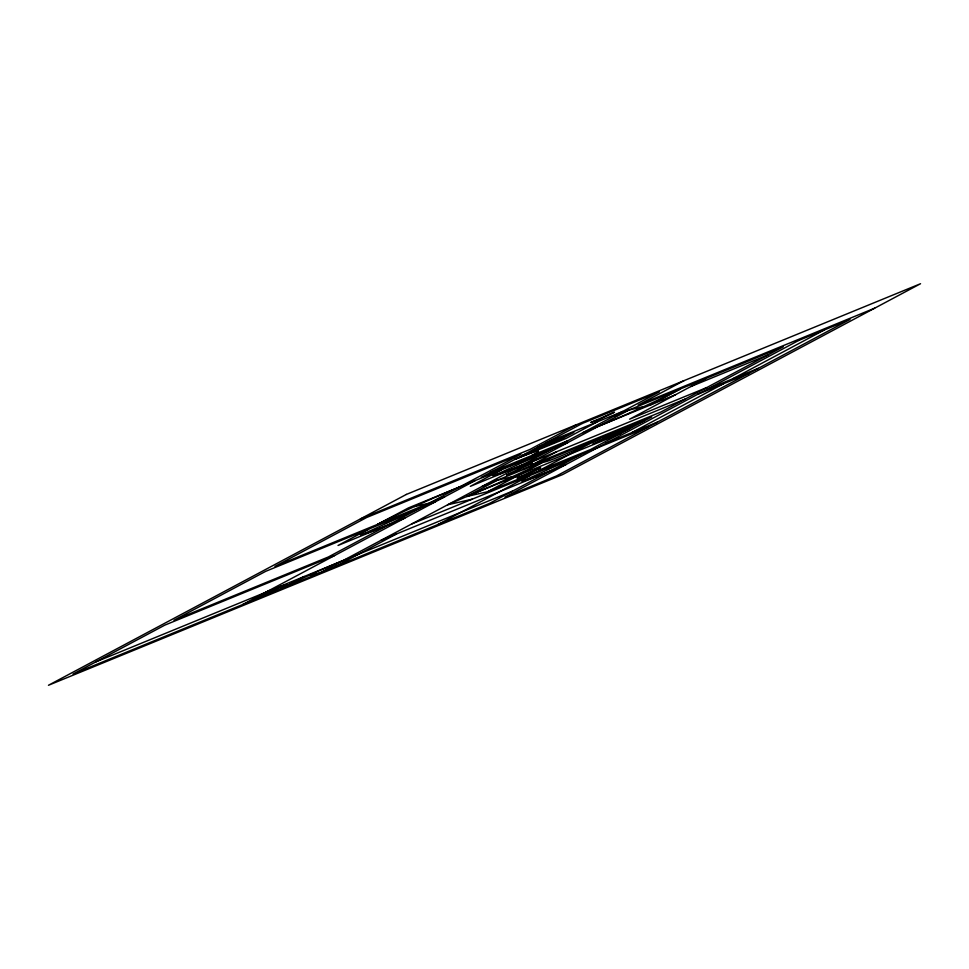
<?xml version="1.0" encoding="UTF-8"?>
<svg xmlns="http://www.w3.org/2000/svg" width="969" height="969" viewBox="0 0 969 969"><rect width="100%" height="100%" fill="white"/><g stroke="black" fill="none" stroke-linecap="round" stroke-linejoin="round"><path stroke-width="1.45" d="M576.034 424.894L530.152 449.362L360.468 518.899M475.222 480.563L242.734 604.523L286.23 584.707M265.676 592.289A49.068 2.229 -23.9 0 1 281.301 588.728L304.242 576.494M597.001 421.975L566.405 438.279L514.987 459.354A52.338 2.374 -23.9 0 1 531.654 455.551M335.298 566.599L396.478 533.98M472.097 499.217L447.605 504.813L466.828 496.467L497.424 480.152L512.153 476.784M531.073 462.201L628.954 410.008L643.682 406.641M684.017 380.647L638.135 405.115L874.668 308.19M523.127 469.614L556.775 451.675M548.842 459.076A65.432 2.968 -23.9 0 1 466.828 496.467L487.661 491.707L548.842 459.076A32.716 1.49 -23.9 0 0 559.258 456.702A32.716 1.49 -23.9 0 0 600.259 438.012L539.079 470.631M649.787 405.248L680.371 388.944A65.432 2.968 -23.9 0 1 598.37 426.324M706.086 378.407L629.608 419.177L706.74 387.576M438.133 524.459L529.91 475.525A65.432 2.968 -23.9 0 0 550.731 470.764M631.643 432.707L723.407 383.772M732.588 378.879L824.353 329.944M362.043 534.525L420.025 508.083L328.261 557.018L173.996 620.233L265.772 571.298L435.456 501.76M494.36 475.391L552.354 448.95L319.867 572.921L308.82 575.441M523.333 480.89L581.327 454.449L489.551 503.383L73.05 674.061L164.827 625.126L334.511 555.588M545.583 443.039L622.704 411.437M537.928 447.121L573.927 432.368L558.628 440.532L522.63 455.273M613.534 416.331L783.218 346.793L660.858 412.043L532.308 464.72M690.788 386.558L767.92 354.957M582.938 432.646L675.502 394.71M490.52 472.4L567.64 440.798M567.773 442.627L408.373 507.95L377.789 524.265A65.432 2.968 -23.9 0 1 459.791 486.886M444.626 496.867L274.942 566.405L366.718 517.47L520.971 454.255L429.206 503.19L414.478 506.557M537.189 458.943L470.34 486.341L500.937 470.026A65.432 2.968 -23.9 0 0 521.758 465.265M706.873 389.417L758.291 368.341M515.641 468.524L685.325 398.998M697.692 394.31L749.122 373.235M404.86 518.076L338.024 545.474L368.608 529.159A65.432 2.968 -23.9 0 0 389.441 524.399M481.993 486.474L651.677 416.936L590.496 449.555L487.661 491.707M644.034 421.018L608.035 435.759L592.749 443.923L628.736 429.17M466.828 496.467L621.093 433.252M605.928 443.245L657.345 422.169M411.643 523.987L648.176 427.063M381.047 540.302L566.162 464.442M95.992 661.827L512.492 491.15M281.301 588.728A49.068 2.229 -23.9 0 1 342.808 560.688M517.143 477.923L525.416 475.076L540.629 467.736L517.143 477.923M590.981 422.363L599.254 419.516L614.467 412.176L590.981 422.363M406.35 494.432L48.45 685.277L562.65 474.568L920.55 283.723L406.35 494.432M582.284 423.465L481.339 477.293L558.471 445.692L659.417 391.864L582.284 423.465M521.891 467.094L506.593 475.258L516.877 471.043L532.175 462.891L521.891 467.094M798.638 340.482L504.982 497.073L556.4 475.997L850.067 319.407L798.638 340.482M610.736 436.547A16.352 0.739 -23.9 0 0 633.351 425.863A16.352 0.739 -23.9 0 0 611.076 434.996A16.352 0.739 -23.9 0 0 610.736 436.547M540.629 447.908A16.352 0.739 -23.9 0 0 563.231 437.225A16.352 0.739 -23.9 0 0 540.968 446.346A16.352 0.739 -23.9 0 0 540.629 447.908"/></g></svg>
